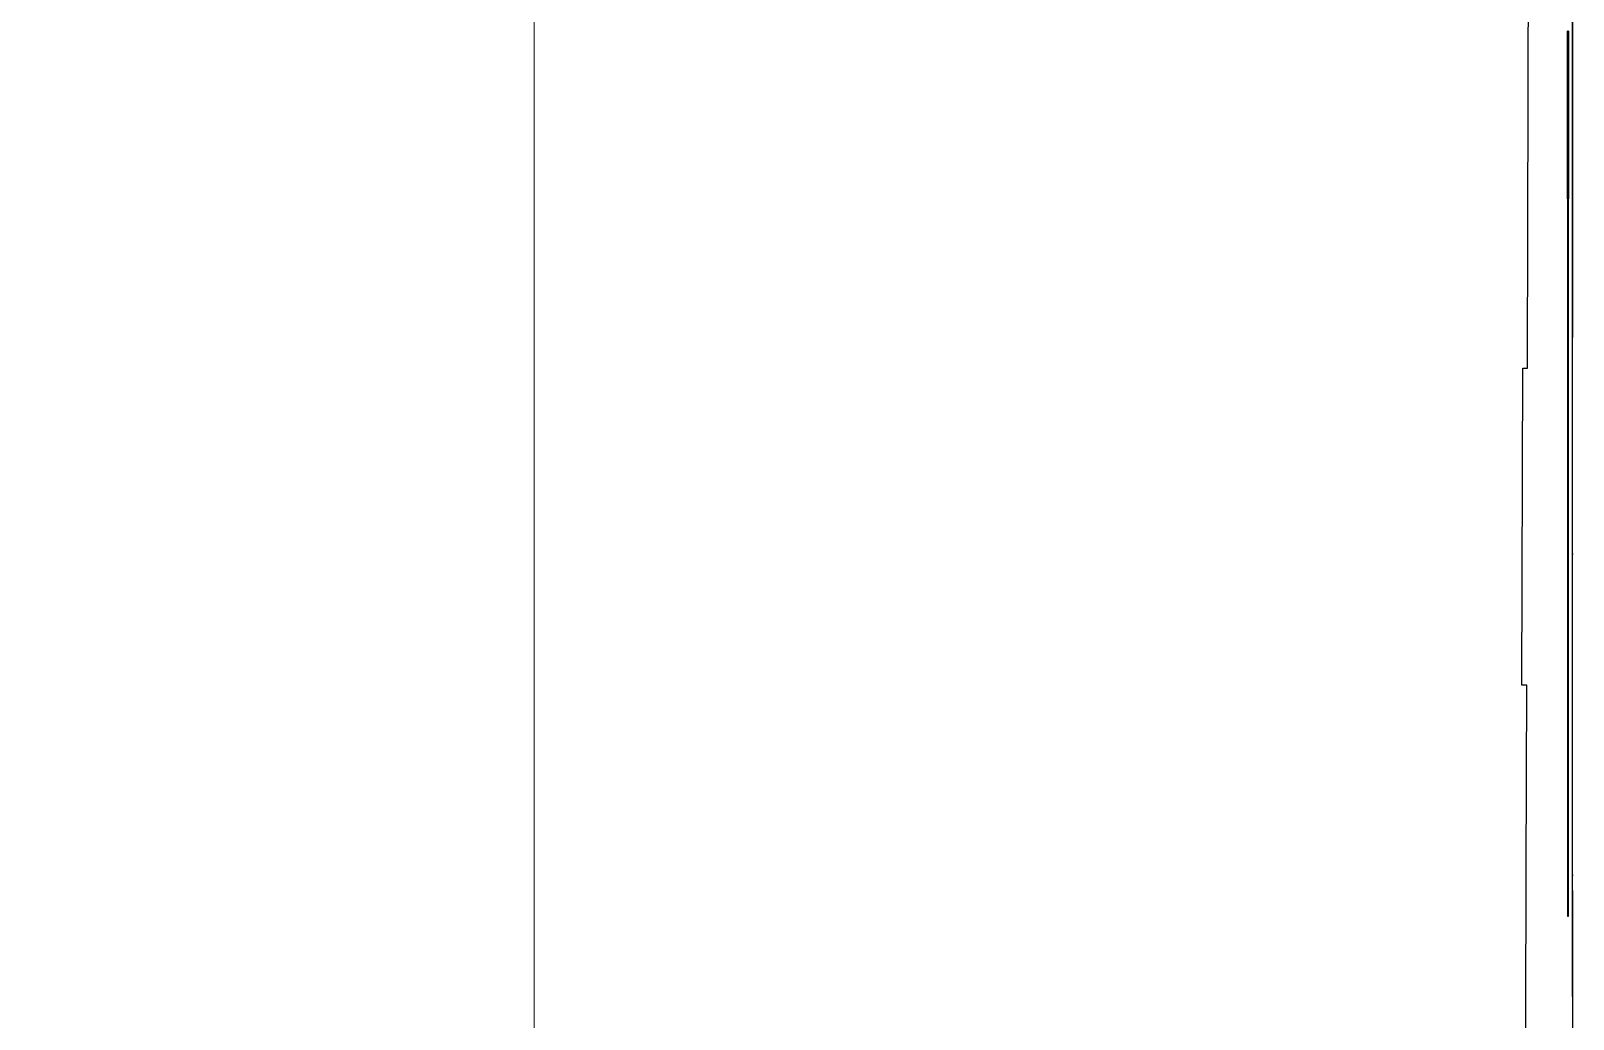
# Model space of a CAD drawing. Header units: millimetres. Extents: x -625 to 415037, y -3642 to 102118.
# Drawn here: x 105245 to 107175, y 2306 to 3543 of the extents above; entities that cross this region are included whole.
import ezdxf

# ---------------------------------------------------------------- set-up
doc = ezdxf.new("R2010")
doc.units = ezdxf.units.MM
doc.linetypes.add('Осевая', pattern=[6350, 1270, -952.5, 3175, -952.5])
for name, color, linetype, lineweight in [('A-GENM-3', 7, 'Continuous', 5), ('Оси', 7, 'Continuous', 9), ('Оси-2', 7, 'Осевая', 9)]:
    doc.layers.add(name, color=color, linetype=linetype, lineweight=lineweight)

# ---------------------------------------------------------------- blocks, each defined once
blk = doc.blocks.new('Рисунок_горы - Рисунок_горы-31934381-Объем проектирования 1 этажа')
at = {"layer": 'A-GENM-3'}
for p, q in [((107109, 5509.4), (107109, 170.3)), ((107109, 3402.6), (107109, 3715.1)), ((107109, 3715.1), (107109, 3402.6)), ((107109, 3400.4), (107109, 3402.6)), ((107109, 3402.6), (107109, 3400.4)), ((107109, 3083.5), (107109, 3033.8)), ((107109, 3033.8), (107109, 3083.5)), ((107109, 3033.8), (107109, 3004.1)), ((107109, 3004.1), (107109, 3033.8)), ((107109, 2625.3), (107109, 2998.2)), ((107109, 2972.5), (107109, 2902.9)), ((107109, 2902.9), (107109, 2510.3)), ((107109, 1721.7), (107109, 2520.4)), ((107109, 2520.4), (107109, 2515.4))]:
    blk.add_line(p, q, dxfattribs=at)
for points in [[(107109, 3400.4), (107109, 3399.3), (107109, 3107.3), (107109, 3083.5)], [(107109, 3190.2), (107109, 3238.9), (107109, 3287.7), (107109, 3341.9)], [(107109, 2999.6), (107109, 3001), (107109, 3002.5), (107109, 3004.1)], [(107109, 2999.6), (107109, 2999.6), (107109, 2999.6), (107109, 2999.6)], [(107109, 2999.6), (107109, 2999.6), (107109, 2999.6), (107109, 2999.6)], [(107109, 2999.6), (107109, 2999.6), (107109, 2999.6), (107109, 2999.6)], [(107109, 2999.5), (107109, 2999.6), (107109, 2999.6), (107109, 2999.6)], [(107109, 2999.5), (107109, 2999.5), (107109, 2999.5), (107109, 2999.5)], [(107109, 2999.5), (107109, 2999.5), (107109, 2999.5), (107109, 2999.5)], [(107109, 2999.4), (107109, 2999.4), (107109, 2999.5), (107109, 2999.5)], [(107109, 2999.4), (107109, 2999.4), (107109, 2999.4), (107109, 2999.4)], [(107109, 2999.3), (107109, 2999.3), (107109, 2999.4), (107109, 2999.4)], [(107109, 2999.3), (107109, 2999.3), (107109, 2999.3), (107109, 2999.3)], [(107109, 2999.1), (107109, 2999.2), (107109, 2999.2), (107109, 2999.3)], [(107109, 2999.1), (107109, 2999.1), (107109, 2999.1), (107109, 2999.1)], [(107109, 2999.1), (107109, 2999.1), (107109, 2999.1), (107109, 2999.1)], [(107109, 2998.8), (107109, 2998.9), (107109, 2999), (107109, 2999.1)], [(107109, 2998.8), (107109, 2998.8), (107109, 2998.8), (107109, 2998.8)], [(107109, 2998.8), (107109, 2998.8), (107109, 2998.8), (107109, 2998.8)], [(107109, 2998.2), (107109, 2998.4), (107109, 2998.6), (107109, 2998.8)], [(107109, 2998), (107109, 2998.1), (107109, 2998.2), (107109, 2998.2)], [(107109, 2998), (107109, 2998), (107109, 2998), (107109, 2998)], [(107109, 2997.9), (107109, 2997.9), (107109, 2998), (107109, 2998)], [(107109, 2997.9), (107109, 2997.9), (107109, 2997.9), (107109, 2997.9)], [(107109, 2997.9), (107109, 2997.9), (107109, 2997.9), (107109, 2997.9)], [(107109, 2997.2), (107109, 2997.4), (107109, 2997.6), (107109, 2997.9)], [(107109, 2997.2), (107109, 2997.2), (107109, 2997.2), (107109, 2997.2)], [(107109, 2997.1), (107109, 2997.1), (107109, 2997.2), (107109, 2997.2)], [(107109, 2997.1), (107109, 2997.1), (107109, 2997.1), (107109, 2997.1)], [(107109, 2997.1), (107109, 2997.1), (107109, 2997.1), (107109, 2997.1)], [(107109, 2997.1), (107109, 2997.1), (107109, 2997.1), (107109, 2997.1)], [(107109, 2997), (107109, 2997.1), (107109, 2997.1), (107109, 2997.1)], [(107109, 2997), (107109, 2997), (107109, 2997), (107109, 2997)], [(107109, 2997), (107109, 2997), (107109, 2997), (107109, 2997)], [(107109, 2996.9), (107109, 2997), (107109, 2997), (107109, 2997)], [(107109, 2996.9), (107109, 2996.9), (107109, 2996.9), (107109, 2996.9)], [(107109, 2996.9), (107109, 2996.9), (107109, 2996.9), (107109, 2996.9)], [(107109, 2996.7), (107109, 2996.8), (107109, 2996.8), (107109, 2996.9)], [(107109, 2996.6), (107109, 2996.6), (107109, 2996.7), (107109, 2996.7)], [(107109, 2996.6), (107109, 2996.6), (107109, 2996.6), (107109, 2996.6)], [(107109, 2996.6), (107109, 2996.6), (107109, 2996.6), (107109, 2996.6)], [(107109, 2996.3), (107109, 2996.4), (107109, 2996.5), (107109, 2996.6)], [(107109, 2996.4), (107109, 2996.3), (107109, 2996.3), (107109, 2996.2)], [(107109, 2996.3), (107109, 2996.3), (107109, 2996.3), (107109, 2996.3)], [(107109, 2996.3), (107109, 2996.3), (107109, 2996.3), (107109, 2996.3)], [(107109, 2996.3), (107109, 2996.3), (107109, 2996.3), (107109, 2996.3)], [(107109, 2996.3), (107109, 2996.3), (107109, 2996.3), (107109, 2996.3)], [(107109, 2996.3), (107109, 2996.3), (107109, 2996.3), (107109, 2996.3)], [(107109, 2996.2), (107109, 2996.2), (107109, 2996.2), (107109, 2996.3)], [(107109, 2996.2), (107109, 2996.2), (107109, 2996.2), (107109, 2996.2)], [(107109, 2996.2), (107109, 2996.2), (107109, 2996.2), (107109, 2996.2)], [(107109, 2996.2), (107109, 2996.2), (107109, 2996.2), (107109, 2996.2)], [(107109, 2996.2), (107109, 2996.1), (107109, 2996.1), (107109, 2996.1)], [(107109, 2996.2), (107109, 2996.2), (107109, 2996.2), (107109, 2996.2)], [(107109, 2996.2), (107109, 2996.2), (107109, 2996.2), (107109, 2996.2)], [(107109, 2996.2), (107109, 2996.2), (107109, 2996.2), (107109, 2996.2)], [(107109, 2996.2), (107109, 2996.2), (107109, 2996.2), (107109, 2996.2)], [(107109, 2996.2), (107109, 2996.2), (107109, 2996.2), (107109, 2996.2)], [(107109, 2996.2), (107109, 2996.2), (107109, 2996.2), (107109, 2996.2)], [(107109, 2996.1), (107109, 2996.1), (107109, 2996.2), (107109, 2996.2)], [(107109, 2996.1), (107109, 2995.8), (107109, 2995.5), (107109, 2995.2)], [(107109, 2996.1), (107109, 2996.1), (107109, 2996.1), (107109, 2996.1)], [(107109, 2996.1), (107109, 2996.1), (107109, 2996.1), (107109, 2996.1)], [(107109, 2996.1), (107109, 2996.1), (107109, 2996.1), (107109, 2996.1)], [(107109, 2996.1), (107109, 2996.1), (107109, 2996.1), (107109, 2996.1)], [(107109, 2996.1), (107109, 2996.1), (107109, 2996.1), (107109, 2996.1)], [(107109, 2996.1), (107109, 2996.1), (107109, 2996.1), (107109, 2996.1)], [(107109, 2996), (107109, 2996.1), (107109, 2996.1), (107109, 2996.1)], [(107109, 2996), (107109, 2996), (107109, 2996), (107109, 2996)], [(107109, 2996), (107109, 2996), (107109, 2996), (107109, 2996)], [(107109, 2996), (107109, 2996), (107109, 2996), (107109, 2996)], [(107109, 2996), (107109, 2996), (107109, 2996), (107109, 2996)], [(107109, 2996), (107109, 2996), (107109, 2996), (107109, 2996)], [(107109, 2996), (107109, 2996), (107109, 2996), (107109, 2996)], [(107109, 2996), (107109, 2996), (107109, 2996), (107109, 2996)], [(107109, 2995.9), (107109, 2995.9), (107109, 2995.9), (107109, 2996)], [(107109, 2995.9), (107109, 2995.9), (107109, 2995.9), (107109, 2995.9)], [(107109, 2995.9), (107109, 2995.9), (107109, 2995.9), (107109, 2995.9)], [(107109, 2995.9), (107109, 2995.9), (107109, 2995.9), (107109, 2995.9)], [(107109, 2995.9), (107109, 2995.9), (107109, 2995.9), (107109, 2995.9)], [(107109, 2995.9), (107109, 2995.9), (107109, 2995.9), (107109, 2995.9)], [(107109, 2995.9), (107109, 2995.9), (107109, 2995.9), (107109, 2995.9)], [(107109, 2995.8), (107109, 2995.8), (107109, 2995.8), (107109, 2995.9)], [(107109, 2991.9), (107109, 2993.2), (107109, 2994.5), (107109, 2995.8)], [(107109, 2995.2), (107109, 2995.2), (107109, 2995.2), (107109, 2995.2)], [(107109, 2995.2), (107109, 2995.2), (107109, 2995.2), (107109, 2995.2)], [(107109, 2995.2), (107109, 2995.2), (107109, 2995.2), (107109, 2995.1)], [(107109, 2995.1), (107109, 2995.1), (107109, 2995.1), (107109, 2995.1)], [(107109, 2995.1), (107109, 2995.1), (107109, 2995.1), (107109, 2995.1)], [(107109, 2995.1), (107109, 2994.7), (107109, 2994.4), (107109, 2994)], [(107109, 2994), (107109, 2993.9), (107109, 2993.9), (107109, 2993.8)], [(107109, 2993.8), (107109, 2993.7), (107109, 2993.7), (107109, 2993.7)], [(107109, 2993.8), (107109, 2993.8), (107109, 2993.8), (107109, 2993.8)], [(107109, 2993.7), (107109, 2993.7), (107109, 2993.6), (107109, 2993.5)], [(107109, 2993.5), (107109, 2993.4), (107109, 2993.4), (107109, 2993.3)], [(107109, 2993.5), (107109, 2993.5), (107109, 2993.5), (107109, 2993.5)], [(107109, 2993.5), (107109, 2993.5), (107109, 2993.5), (107109, 2993.5)], [(107109, 2993.3), (107109, 2993.3), (107109, 2993.2), (107109, 2993.2)], [(107109, 2993.3), (107109, 2993.3), (107109, 2993.3), (107109, 2993.3)], [(107109, 2993.3), (107109, 2993.3), (107109, 2993.3), (107109, 2993.3)], [(107109, 2993.2), (107109, 2993.1), (107109, 2993.1), (107109, 2993.1)], [(107109, 2993.2), (107109, 2993.2), (107109, 2993.2), (107109, 2993.2)], [(107109, 2993.2), (107109, 2993.2), (107109, 2993.2), (107109, 2993.2)], [(107109, 2993.1), (107109, 2993.1), (107109, 2993), (107109, 2993)], [(107109, 2993.1), (107109, 2993.1), (107109, 2993.1), (107109, 2993.1)], [(107109, 2993.1), (107109, 2993.1), (107109, 2993.1), (107109, 2993.1)], [(107109, 2993.1), (107109, 2993.1), (107109, 2993.1), (107109, 2993.1)], [(107109, 2993), (107109, 2991.8), (107109, 2990.5), (107109, 2989.1)], [(107109, 2991.9), (107109, 2991.9), (107109, 2991.9), (107109, 2991.9)], [(107109, 2991.9), (107109, 2991.9), (107109, 2991.9), (107109, 2991.9)], [(107109, 2991.9), (107109, 2991.9), (107109, 2991.9), (107109, 2991.9)], [(107109, 2991.9), (107109, 2991.9), (107109, 2991.9), (107109, 2991.9)], [(107109, 2991.8), (107109, 2991.8), (107109, 2991.8), (107109, 2991.9)], [(107109, 2991.8), (107109, 2991.8), (107109, 2991.8), (107109, 2991.8)], [(107109, 2991.7), (107109, 2991.8), (107109, 2991.8), (107109, 2991.8)], [(107109, 2991.7), (107109, 2991.7), (107109, 2991.7), (107109, 2991.7)], [(107109, 2991.7), (107109, 2991.7), (107109, 2991.7), (107109, 2991.7)], [(107109, 2991.6), (107109, 2991.6), (107109, 2991.6), (107109, 2991.7)], [(107109, 2991.5), (107109, 2991.5), (107109, 2991.6), (107109, 2991.6)], [(107109, 2991.4), (107109, 2991.5), (107109, 2991.5), (107109, 2991.5)], [(107109, 2991.4), (107109, 2991.4), (107109, 2991.4), (107109, 2991.4)], [(107109, 2991.2), (107109, 2991.3), (107109, 2991.3), (107109, 2991.4)], [(107109, 2991.2), (107109, 2991.2), (107109, 2991.2), (107109, 2991.2)], [(107109, 2991.1), (107109, 2991.2), (107109, 2991.2), (107109, 2991.2)], [(107109, 2990.6), (107109, 2990.8), (107109, 2991), (107109, 2991.1)], [(107109, 2990.4), (107109, 2990.5), (107109, 2990.6), (107109, 2990.6)], [(107109, 2990.4), (107109, 2990.4), (107109, 2990.4), (107109, 2990.4)], [(107109, 2990.4), (107109, 2990.4), (107109, 2990.4), (107109, 2990.4)], [(107109, 2990.3), (107109, 2990.3), (107109, 2990.4), (107109, 2990.4)], [(107109, 2990.3), (107109, 2990.3), (107109, 2990.3), (107109, 2990.3)], [(107109, 2989.7), (107109, 2989.9), (107109, 2990.1), (107109, 2990.3)], [(107109, 2989.6), (107109, 2989.6), (107109, 2989.6), (107109, 2989.7)], [(107109, 2989.6), (107109, 2989.6), (107109, 2989.6), (107109, 2989.6)], [(107109, 2989.6), (107109, 2989.6), (107109, 2989.6), (107109, 2989.6)], [(107109, 2989.6), (107109, 2989.6), (107109, 2989.6), (107109, 2989.6)], [(107109, 2989.5), (107109, 2989.5), (107109, 2989.6), (107109, 2989.6)], [(107109, 2989.5), (107109, 2989.5), (107109, 2989.5), (107109, 2989.5)], [(107109, 2989.5), (107109, 2989.5), (107109, 2989.5), (107109, 2989.5)], [(107109, 2989.5), (107109, 2989.5), (107109, 2989.5), (107109, 2989.5)], [(107109, 2989.4), (107109, 2989.4), (107109, 2989.4), (107109, 2989.5)], [(107109, 2989.4), (107109, 2989.4), (107109, 2989.4), (107109, 2989.4)], [(107109, 2989.3), (107109, 2989.3), (107109, 2989.3), (107109, 2989.4)], [(107109, 2989.2), (107109, 2989.2), (107109, 2989.3), (107109, 2989.3)], [(107109, 2989.1), (107109, 2989.1), (107109, 2989.2), (107109, 2989.2)], [(107109, 2989.1), (107109, 2989.1), (107109, 2989), (107109, 2989)], [(107109, 2989.1), (107109, 2989.1), (107109, 2989.1), (107109, 2989.1)], [(107109, 2989.1), (107109, 2989.1), (107109, 2989.1), (107109, 2989.1)], [(107109, 2989.1), (107109, 2989.1), (107109, 2989.1), (107109, 2989.1)], [(107109, 2989.1), (107109, 2989.1), (107109, 2989.1), (107109, 2989.1)], [(107109, 2989.1), (107109, 2989.1), (107109, 2989.1), (107109, 2989.1)], [(107109, 2989.1), (107109, 2989.1), (107109, 2989.1), (107109, 2989.1)], [(107109, 2989), (107109, 2989), (107109, 2989.1), (107109, 2989.1)], [(107109, 2989), (107109, 2989), (107109, 2988.9), (107109, 2988.9)], [(107109, 2989), (107109, 2989), (107109, 2989), (107109, 2989)], [(107109, 2989), (107109, 2989), (107109, 2989), (107109, 2989)], [(107109, 2989), (107109, 2989), (107109, 2989), (107109, 2989)], [(107109, 2989), (107109, 2989), (107109, 2989), (107109, 2989)], [(107109, 2989), (107109, 2989), (107109, 2989), (107109, 2989)], [(107109, 2989), (107109, 2989), (107109, 2989), (107109, 2989)], [(107109, 2988.8), (107109, 2988.9), (107109, 2989), (107109, 2989)], [(107109, 2988.9), (107109, 2988.9), (107109, 2988.8), (107109, 2988.8)], [(107109, 2988.9), (107109, 2988.9), (107109, 2988.9), (107109, 2988.9)], [(107109, 2988.9), (107109, 2988.9), (107109, 2988.9), (107109, 2988.9)], [(107109, 2988.9), (107109, 2988.9), (107109, 2988.9), (107109, 2988.9)], [(107109, 2988.9), (107109, 2988.9), (107109, 2988.9), (107109, 2988.9)], [(107109, 2988.9), (107109, 2988.9), (107109, 2988.9), (107109, 2988.9)], [(107109, 2988.9), (107109, 2988.9), (107109, 2988.9), (107109, 2988.9)], [(107109, 2988.8), (107109, 2988.8), (107109, 2988.7), (107109, 2988.7)], [(107109, 2988.8), (107109, 2988.8), (107109, 2988.8), (107109, 2988.8)], [(107109, 2988.8), (107109, 2988.8), (107109, 2988.8), (107109, 2988.8)], [(107109, 2988.8), (107109, 2988.8), (107109, 2988.8), (107109, 2988.8)], [(107109, 2988.8), (107109, 2988.8), (107109, 2988.8), (107109, 2988.8)], [(107109, 2988.8), (107109, 2988.8), (107109, 2988.8), (107109, 2988.8)], [(107109, 2988.8), (107109, 2988.8), (107109, 2988.8), (107109, 2988.8)], [(107109, 2988.8), (107109, 2988.8), (107109, 2988.8), (107109, 2988.8)], [(107109, 2988.8), (107109, 2988.8), (107109, 2988.8), (107109, 2988.8)], [(107109, 2988.8), (107109, 2988.8), (107109, 2988.8), (107109, 2988.8)], [(107109, 2988.7), (107109, 2988.7), (107109, 2988.7), (107109, 2988.8)], [(107109, 2988.7), (107109, 2988.7), (107109, 2988.6), (107109, 2988.6)], [(107109, 2988.7), (107109, 2988.7), (107109, 2988.7), (107109, 2988.7)], [(107109, 2988.7), (107109, 2988.7), (107109, 2988.7), (107109, 2988.7)], [(107109, 2988.7), (107109, 2988.7), (107109, 2988.7), (107109, 2988.7)], [(107109, 2988.7), (107109, 2988.7), (107109, 2988.7), (107109, 2988.7)], [(107109, 2988.7), (107109, 2988.7), (107109, 2988.7), (107109, 2988.7)], [(107109, 2988.7), (107109, 2988.7), (107109, 2988.7), (107109, 2988.7)], [(107109, 2988.7), (107109, 2988.7), (107109, 2988.7), (107109, 2988.7)], [(107109, 2988.7), (107109, 2988.7), (107109, 2988.7), (107109, 2988.7)], [(107109, 2988.7), (107109, 2988.7), (107109, 2988.7), (107109, 2988.7)], [(107109, 2988.7), (107109, 2988.7), (107109, 2988.7), (107109, 2988.7)], [(107109, 2988.7), (107109, 2988.7), (107109, 2988.7), (107109, 2988.7)], [(107109, 2988.7), (107109, 2988.7), (107109, 2988.7), (107109, 2988.7)], [(107109, 2988.6), (107109, 2988.6), (107109, 2988.7), (107109, 2988.7)], [(107109, 2988.6), (107109, 2988.5), (107109, 2988.5), (107109, 2988.4)], [(107109, 2988.6), (107109, 2988.6), (107109, 2988.6), (107109, 2988.6)], [(107109, 2988.6), (107109, 2988.6), (107109, 2988.6), (107109, 2988.6)], [(107109, 2988.6), (107109, 2988.6), (107109, 2988.6), (107109, 2988.6)], [(107109, 2988.6), (107109, 2988.6), (107109, 2988.6), (107109, 2988.6)], [(107109, 2988.6), (107109, 2988.6), (107109, 2988.6), (107109, 2988.6)], [(107109, 2988.6), (107109, 2988.6), (107109, 2988.6), (107109, 2988.6)], [(107109, 2988.6), (107109, 2988.6), (107109, 2988.6), (107109, 2988.6)], [(107109, 2988.5), (107109, 2988.5), (107109, 2988.6), (107109, 2988.6)], [(107109, 2988.5), (107109, 2988.5), (107109, 2988.5), (107109, 2988.5)], [(107109, 2988.5), (107109, 2988.5), (107109, 2988.5), (107109, 2988.5)], [(107109, 2988.5), (107109, 2988.5), (107109, 2988.5), (107109, 2988.5)], [(107109, 2988.5), (107109, 2988.5), (107109, 2988.5), (107109, 2988.5)], [(107109, 2988.5), (107109, 2988.5), (107109, 2988.5), (107109, 2988.5)], [(107109, 2988.5), (107109, 2988.5), (107109, 2988.5), (107109, 2988.5)], [(107109, 2988.4), (107109, 2988.5), (107109, 2988.5), (107109, 2988.5)], [(107109, 2988.4), (107109, 2988.4), (107109, 2988.3), (107109, 2988.3)], [(107109, 2988.4), (107109, 2988.4), (107109, 2988.4), (107109, 2988.4)], [(107109, 2988.4), (107109, 2988.4), (107109, 2988.4), (107109, 2988.4)], [(107109, 2988.4), (107109, 2988.4), (107109, 2988.4), (107109, 2988.4)], [(107109, 2988.4), (107109, 2988.4), (107109, 2988.4), (107109, 2988.4)], [(107109, 2988.4), (107109, 2988.4), (107109, 2988.4), (107109, 2988.4)], [(107109, 2988.4), (107109, 2988.4), (107109, 2988.4), (107109, 2988.4)], [(107109, 2988.4), (107109, 2988.4), (107109, 2988.4), (107109, 2988.4)], [(107109, 2988.3), (107109, 2988.4), (107109, 2988.4), (107109, 2988.4)], [(107109, 2988.3), (107109, 2988.3), (107109, 2988.2), (107109, 2988.2)], [(107109, 2988.3), (107109, 2988.3), (107109, 2988.3), (107109, 2988.3)], [(107109, 2988.3), (107109, 2988.3), (107109, 2988.3), (107109, 2988.3)], [(107109, 2988.3), (107109, 2988.3), (107109, 2988.3), (107109, 2988.3)], [(107109, 2984), (107109, 2985.6), (107109, 2987), (107109, 2988.3)], [(107109, 2988.2), (107109, 2988.2), (107109, 2988.1), (107109, 2988.1)], [(107109, 2988.1), (107109, 2988.1), (107109, 2988), (107109, 2988)], [(107109, 2988), (107109, 2988), (107109, 2988), (107109, 2987.9)], [(107109, 2988), (107109, 2988), (107109, 2988), (107109, 2988)], [(107109, 2987.9), (107109, 2987.8), (107109, 2987.8), (107109, 2987.8)], [(107109, 2987.9), (107109, 2987.9), (107109, 2987.9), (107109, 2987.9)], [(107109, 2987.9), (107109, 2987.9), (107109, 2987.9), (107109, 2987.9)], [(107109, 2987.9), (107109, 2987.9), (107109, 2987.9), (107109, 2987.9)], [(107109, 2987.8), (107109, 2987.8), (107109, 2987.8), (107109, 2987.7)], [(107109, 2987.8), (107109, 2987.8), (107109, 2987.8), (107109, 2987.8)], [(107109, 2987.8), (107109, 2987.8), (107109, 2987.8), (107109, 2987.8)], [(107109, 2987.7), (107109, 2987.5), (107109, 2987.3), (107109, 2987)], [(107109, 2987.7), (107109, 2987.7), (107109, 2987.7), (107109, 2987.7)], [(107109, 2987), (107109, 2986.9), (107109, 2986.9), (107109, 2986.9)], [(107109, 2987), (107109, 2987), (107109, 2987), (107109, 2987)], [(107109, 2987), (107109, 2987), (107109, 2987), (107109, 2987)], [(107109, 2986.9), (107109, 2986.8), (107109, 2986.7), (107109, 2986.7)], [(107109, 2986.9), (107109, 2986.9), (107109, 2986.9), (107109, 2986.9)], [(107109, 2986.7), (107109, 2986.5), (107109, 2986.3), (107109, 2986.1)], [(107109, 2986.1), (107109, 2986), (107109, 2986), (107109, 2986)], [(107109, 2986.1), (107109, 2986.1), (107109, 2986.1), (107109, 2986.1)], [(107109, 2986), (107109, 2986), (107109, 2985.9), (107109, 2985.8)], [(107109, 2985.8), (107109, 2985.8), (107109, 2985.7), (107109, 2985.7)], [(107109, 2985.8), (107109, 2985.8), (107109, 2985.8), (107109, 2985.8)], [(107109, 2985.7), (107109, 2985.7), (107109, 2985.6), (107109, 2985.6)], [(107109, 2985.6), (107109, 2985.6), (107109, 2985.5), (107109, 2985.5)], [(107109, 2985.5), (107109, 2985.5), (107109, 2985.5), (107109, 2985.4)], [(107109, 2985.5), (107109, 2985.5), (107109, 2985.5), (107109, 2985.5)], [(107109, 2985.4), (107109, 2985.4), (107109, 2985.4), (107109, 2985.3)], [(107109, 2985.4), (107109, 2985.4), (107109, 2985.4), (107109, 2985.4)], [(107109, 2985.3), (107109, 2985.3), (107109, 2985.2), (107109, 2985.2)], [(107109, 2985.3), (107109, 2985.3), (107109, 2985.3), (107109, 2985.3)], [(107109, 2985.3), (107109, 2985.3), (107109, 2985.3), (107109, 2985.3)], [(107109, 2985.3), (107109, 2985.3), (107109, 2985.3), (107109, 2985.3)], [(107109, 2985.2), (107109, 2983.8), (107109, 2982.3), (107109, 2980.8)], [(107109, 2985.2), (107109, 2985.2), (107109, 2985.2), (107109, 2985.2)], [(107109, 2984), (107109, 2984), (107109, 2984), (107109, 2984)], [(107109, 2984), (107109, 2984), (107109, 2984), (107109, 2984)], [(107109, 2984), (107109, 2984), (107109, 2984), (107109, 2984)], [(107109, 2983.9), (107109, 2983.9), (107109, 2984), (107109, 2984)], [(107109, 2983.9), (107109, 2983.9), (107109, 2983.9), (107109, 2983.9)], [(107109, 2983.9), (107109, 2983.9), (107109, 2983.9), (107109, 2983.9)], [(107109, 2983.8), (107109, 2983.8), (107109, 2983.8), (107109, 2983.9)], [(107109, 2983.7), (107109, 2983.8), (107109, 2983.8), (107109, 2983.8)], [(107109, 2983.7), (107109, 2983.7), (107109, 2983.7), (107109, 2983.7)], [(107109, 2983.7), (107109, 2983.7), (107109, 2983.7), (107109, 2983.7)], [(107109, 2983.5), (107109, 2983.6), (107109, 2983.6), (107109, 2983.7)], [(107109, 2983.4), (107109, 2983.5), (107109, 2983.5), (107109, 2983.5)], [(107109, 2983.4), (107109, 2983.4), (107109, 2983.4), (107109, 2983.4)], [(107109, 2983.2), (107109, 2983.3), (107109, 2983.3), (107109, 2983.4)], [(107109, 2983.1), (107109, 2983.1), (107109, 2983.2), (107109, 2983.2)], [(107109, 2983.1), (107109, 2983.1), (107109, 2983.1), (107109, 2983.1)], [(107109, 2982.5), (107109, 2982.7), (107109, 2982.9), (107109, 2983.1)], [(107109, 2982.2), (107109, 2982.3), (107109, 2982.4), (107109, 2982.5)], [(107109, 2982.2), (107109, 2982.2), (107109, 2982.2), (107109, 2982.2)], [(107109, 2982.1), (107109, 2982.2), (107109, 2982.2), (107109, 2982.2)], [(107109, 2982.1), (107109, 2982.1), (107109, 2982.1), (107109, 2982.1)], [(107109, 2982.1), (107109, 2982.1), (107109, 2982.1), (107109, 2982.1)], [(107109, 2981.3), (107109, 2981.5), (107109, 2981.8), (107109, 2982.1)], [(107109, 2981.2), (107109, 2981.2), (107109, 2981.3), (107109, 2981.3)], [(107109, 2981.2), (107109, 2981.2), (107109, 2981.2), (107109, 2981.2)], [(107109, 2981.2), (107109, 2981.2), (107109, 2981.2), (107109, 2981.2)], [(107109, 2981.1), (107109, 2981.2), (107109, 2981.2), (107109, 2981.2)], [(107109, 2981.1), (107109, 2981.1), (107109, 2981.1), (107109, 2981.1)], [(107109, 2981.1), (107109, 2981.1), (107109, 2981.1), (107109, 2981.1)], [(107109, 2981), (107109, 2981.1), (107109, 2981.1), (107109, 2981.1)], [(107109, 2981), (107109, 2981), (107109, 2981), (107109, 2981)], [(107109, 2981), (107109, 2981), (107109, 2981), (107109, 2981)], [(107109, 2980.9), (107109, 2980.9), (107109, 2980.9), (107109, 2981)], [(107109, 2980.9), (107109, 2980.9), (107109, 2980.9), (107109, 2980.9)], [(107109, 2980.7), (107109, 2980.8), (107109, 2980.8), (107109, 2980.9)], [(107109, 2980.8), (107109, 2980.8), (107109, 2980.7), (107109, 2980.7)], [(107109, 2980.8), (107109, 2980.8), (107109, 2980.8), (107109, 2980.8)], [(107109, 2980.8), (107109, 2980.8), (107109, 2980.8), (107109, 2980.8)], [(107109, 2980.8), (107109, 2980.8), (107109, 2980.8), (107109, 2980.8)], [(107109, 2980.8), (107109, 2980.8), (107109, 2980.8), (107109, 2980.8)], [(107109, 2980.8), (107109, 2980.8), (107109, 2980.8), (107109, 2980.8)], [(107109, 2980.8), (107109, 2980.8), (107109, 2980.8), (107109, 2980.8)], [(107109, 2980.7), (107109, 2980.6), (107109, 2980.6), (107109, 2980.6)], [(107109, 2980.7), (107109, 2980.7), (107109, 2980.7), (107109, 2980.7)], [(107109, 2980.7), (107109, 2980.7), (107109, 2980.7), (107109, 2980.7)], [(107109, 2980.7), (107109, 2980.7), (107109, 2980.7), (107109, 2980.7)], [(107109, 2980.7), (107109, 2980.7), (107109, 2980.7), (107109, 2980.7)], [(107109, 2980.7), (107109, 2980.7), (107109, 2980.7), (107109, 2980.7)], [(107109, 2980.7), (107109, 2980.7), (107109, 2980.7), (107109, 2980.7)], [(107109, 2980.5), (107109, 2980.6), (107109, 2980.6), (107109, 2980.7)], [(107109, 2980.6), (107109, 2980.6), (107109, 2980.6), (107109, 2980.5)], [(107109, 2980.6), (107109, 2980.6), (107109, 2980.6), (107109, 2980.6)], [(107109, 2980.6), (107109, 2980.6), (107109, 2980.6), (107109, 2980.6)], [(107109, 2980.6), (107109, 2980.6), (107109, 2980.6), (107109, 2980.6)], [(107109, 2980.6), (107109, 2980.6), (107109, 2980.6), (107109, 2980.6)], [(107109, 2980.6), (107109, 2980.6), (107109, 2980.6), (107109, 2980.6)], [(107109, 2980.5), (107109, 2980.5), (107109, 2980.4), (107109, 2980.4)], [(107109, 2980.5), (107109, 2980.5), (107109, 2980.5), (107109, 2980.5)], [(107109, 2980.5), (107109, 2980.5), (107109, 2980.5), (107109, 2980.5)], [(107109, 2980.5), (107109, 2980.5), (107109, 2980.5), (107109, 2980.5)], [(107109, 2980.5), (107109, 2980.5), (107109, 2980.5), (107109, 2980.5)], [(107109, 2980.5), (107109, 2980.5), (107109, 2980.5), (107109, 2980.5)], [(107109, 2980.5), (107109, 2980.5), (107109, 2980.5), (107109, 2980.5)], [(107109, 2980.5), (107109, 2980.5), (107109, 2980.5), (107109, 2980.5)], [(107109, 2980.5), (107109, 2980.5), (107109, 2980.5), (107109, 2980.5)], [(107109, 2980.2), (107109, 2980.3), (107109, 2980.4), (107109, 2980.5)], [(107109, 2980.4), (107109, 2980.3), (107109, 2980.3), (107109, 2980.3)], [(107109, 2980.4), (107109, 2980.4), (107109, 2980.4), (107109, 2980.4)], [(107109, 2980.4), (107109, 2980.4), (107109, 2980.4), (107109, 2980.4)], [(107109, 2980.4), (107109, 2980.4), (107109, 2980.4), (107109, 2980.4)], [(107109, 2980.4), (107109, 2980.4), (107109, 2980.4), (107109, 2980.4)], [(107109, 2980.4), (107109, 2980.4), (107109, 2980.4), (107109, 2980.4)], [(107109, 2980.4), (107109, 2980.4), (107109, 2980.4), (107109, 2980.4)], [(107109, 2980.3), (107109, 2980.2), (107109, 2980.1), (107109, 2980.1)], [(107109, 2980.3), (107109, 2980.3), (107109, 2980.3), (107109, 2980.3)], [(107109, 2980.2), (107109, 2980.2), (107109, 2980.2), (107109, 2980.2)], [(107109, 2980.1), (107109, 2980.1), (107109, 2980.1), (107109, 2980.2)], [(107109, 2980.1), (107109, 2980), (107109, 2980), (107109, 2980)], [(107109, 2980.1), (107109, 2980.1), (107109, 2980.1), (107109, 2980.1)], [(107109, 2980.1), (107109, 2980.1), (107109, 2980.1), (107109, 2980.1)], [(107109, 2980.1), (107109, 2980.1), (107109, 2980.1), (107109, 2980.1)], [(107109, 2980.1), (107109, 2980.1), (107109, 2980.1), (107109, 2980.1)], [(107109, 2980), (107109, 2980.1), (107109, 2980.1), (107109, 2980.1)], [(107109, 2980), (107109, 2980), (107109, 2979.9), (107109, 2979.9)], [(107109, 2980), (107109, 2980), (107109, 2980), (107109, 2980)], [(107109, 2980), (107109, 2980), (107109, 2980), (107109, 2980)], [(107109, 2980), (107109, 2980), (107109, 2980), (107109, 2980)], [(107109, 2980), (107109, 2980), (107109, 2980), (107109, 2980)], [(107109, 2980), (107109, 2980), (107109, 2980), (107109, 2980)], [(107109, 2980), (107109, 2980), (107109, 2980), (107109, 2980)], [(107109, 2979.9), (107109, 2979.9), (107109, 2980), (107109, 2980)], [(107109, 2979.9), (107109, 2979.8), (107109, 2979.8), (107109, 2979.7)], [(107109, 2979.9), (107109, 2979.9), (107109, 2979.9), (107109, 2979.9)], [(107109, 2979.9), (107109, 2979.9), (107109, 2979.9), (107109, 2979.9)], [(107109, 2977.5), (107109, 2978.3), (107109, 2979.1), (107109, 2979.9)], [(107109, 2979.7), (107109, 2979.7), (107109, 2979.7), (107109, 2979.6)], [(107109, 2979.7), (107109, 2979.7), (107109, 2979.7), (107109, 2979.7)], [(107109, 2979.6), (107109, 2979.6), (107109, 2979.6), (107109, 2979.5)], [(107109, 2979.6), (107109, 2979.6), (107109, 2979.6), (107109, 2979.6)], [(107109, 2979.6), (107109, 2979.6), (107109, 2979.6), (107109, 2979.6)], [(107109, 2979.5), (107109, 2979.4), (107109, 2979.4), (107109, 2979.4)], [(107109, 2979.5), (107109, 2979.5), (107109, 2979.5), (107109, 2979.5)], [(107109, 2979.5), (107109, 2979.5), (107109, 2979.5), (107109, 2979.5)], [(107109, 2979.5), (107109, 2979.5), (107109, 2979.5), (107109, 2979.5)], [(107109, 2979.4), (107109, 2979.1), (107109, 2978.9), (107109, 2978.7)], [(107109, 2979.4), (107109, 2979.4), (107109, 2979.4), (107109, 2979.4)], [(107109, 2979.4), (107109, 2979.4), (107109, 2979.4), (107109, 2979.4)], [(107109, 2978.7), (107109, 2978.7), (107109, 2978.7), (107109, 2978.6)], [(107109, 2978.6), (107109, 2978.6), (107109, 2978.5), (107109, 2978.5)], [(107109, 2978.6), (107109, 2978.6), (107109, 2978.6), (107109, 2978.6)], [(107109, 2978.6), (107109, 2978.6), (107109, 2978.6), (107109, 2978.6)], [(107109, 2978.5), (107109, 2978.5), (107109, 2978.4), (107109, 2978.3)], [(107109, 2978.3), (107109, 2978.1), (107109, 2977.9), (107109, 2977.8)], [(107109, 2977.8), (107109, 2977.7), (107109, 2977.7), (107109, 2977.7)], [(107109, 2977.7), (107109, 2977.6), (107109, 2977.5), (107109, 2977.5)], [(107109, 2977.7), (107109, 2977.7), (107109, 2977.7), (107109, 2977.7)], [(107109, 2977.5), (107109, 2977.5), (107109, 2977.4), (107109, 2977.4)], [(107109, 2977.4), (107109, 2977.5), (107109, 2977.5), (107109, 2977.5)], [(107109, 2977.4), (107109, 2977.3), (107109, 2977.3), (107109, 2977.2)], [(107109, 2977.4), (107109, 2977.4), (107109, 2977.4), (107109, 2977.4)], [(107109, 2977.4), (107109, 2977.4), (107109, 2977.4), (107109, 2977.4)], [(107109, 2977.4), (107109, 2977.4), (107109, 2977.4), (107109, 2977.4)], [(107109, 2977.4), (107109, 2977.4), (107109, 2977.4), (107109, 2977.4)], [(107109, 2977.3), (107109, 2977.3), (107109, 2977.3), (107109, 2977.4)], [(107109, 2977.3), (107109, 2977.3), (107109, 2977.3), (107109, 2977.3)], [(107109, 2977.2), (107109, 2977.2), (107109, 2977.2), (107109, 2977.3)], [(107109, 2977.2), (107109, 2977.1), (107109, 2977.1), (107109, 2977.1)], [(107109, 2977.2), (107109, 2977.2), (107109, 2977.2), (107109, 2977.2)], [(107109, 2977.2), (107109, 2977.2), (107109, 2977.2), (107109, 2977.2)], [(107109, 2977.1), (107109, 2977.1), (107109, 2977.2), (107109, 2977.2)], [(107109, 2977.1), (107109, 2977), (107109, 2977), (107109, 2977)], [(107109, 2977.1), (107109, 2977.1), (107109, 2977.1), (107109, 2977.1)], [(107109, 2977.1), (107109, 2977.1), (107109, 2977.1), (107109, 2977.1)], [(107109, 2977), (107109, 2977), (107109, 2977), (107109, 2977.1)], [(107109, 2977), (107109, 2977), (107109, 2977), (107109, 2976.9)], [(107109, 2977), (107109, 2977), (107109, 2977), (107109, 2977)], [(107109, 2977), (107109, 2977), (107109, 2977), (107109, 2977)], [(107109, 2976.8), (107109, 2976.9), (107109, 2977), (107109, 2977)], [(107109, 2976.9), (107109, 2975.5), (107109, 2974.2), (107109, 2972.9)], [(107109, 2976.9), (107109, 2976.9), (107109, 2976.9), (107109, 2976.9)], [(107109, 2976.9), (107109, 2976.9), (107109, 2976.9), (107109, 2976.9)], [(107109, 2976.7), (107109, 2976.8), (107109, 2976.8), (107109, 2976.8)], [(107109, 2976.7), (107109, 2976.7), (107109, 2976.7), (107109, 2976.7)], [(107109, 2976.4), (107109, 2976.5), (107109, 2976.6), (107109, 2976.7)], [(107109, 2976.4), (107109, 2976.4), (107109, 2976.4), (107109, 2976.4)], [(107109, 2976.3), (107109, 2976.3), (107109, 2976.3), (107109, 2976.4)], [(107109, 2975.5), (107109, 2975.8), (107109, 2976.1), (107109, 2976.3)], [(107109, 2975.2), (107109, 2975.3), (107109, 2975.4), (107109, 2975.5)], [(107109, 2975.2), (107109, 2975.2), (107109, 2975.2), (107109, 2975.2)], [(107109, 2975.1), (107109, 2975.1), (107109, 2975.2), (107109, 2975.2)], [(107109, 2975.1), (107109, 2975.1), (107109, 2975.1), (107109, 2975.1)], [(107109, 2975), (107109, 2975), (107109, 2975.1), (107109, 2975.1)], [(107109, 2974), (107109, 2974.4), (107109, 2974.7), (107109, 2975)], [(107109, 2974), (107109, 2974), (107109, 2974), (107109, 2974)], [(107109, 2973.9), (107109, 2973.9), (107109, 2974), (107109, 2974)], [(107109, 2973.9), (107109, 2973.9), (107109, 2973.9), (107109, 2973.9)], [(107109, 2973.9), (107109, 2973.9), (107109, 2973.9), (107109, 2973.9)], [(107109, 2973.8), (107109, 2973.8), (107109, 2973.8), (107109, 2973.9)], [(107109, 2973.8), (107109, 2973.8), (107109, 2973.8), (107109, 2973.8)], [(107109, 2973.7), (107109, 2973.7), (107109, 2973.8), (107109, 2973.8)], [(107109, 2973.7), (107109, 2973.7), (107109, 2973.7), (107109, 2973.7)], [(107109, 2973.6), (107109, 2973.6), (107109, 2973.7), (107109, 2973.7)], [(107109, 2973.5), (107109, 2973.6), (107109, 2973.6), (107109, 2973.6)], [(107109, 2973.5), (107109, 2973.5), (107109, 2973.5), (107109, 2973.5)], [(107109, 2973.3), (107109, 2973.4), (107109, 2973.4), (107109, 2973.5)], [(107109, 2973.1), (107109, 2973.1), (107109, 2973.2), (107109, 2973.3)], [(107109, 2973), (107109, 2973.1), (107109, 2973.1), (107109, 2973.1)], [(107109, 2973), (107109, 2973), (107109, 2973), (107109, 2973)], [(107109, 2972.6), (107109, 2972.8), (107109, 2972.9), (107109, 2973)], [(107109, 2972.9), (107109, 2972.9), (107109, 2972.9), (107109, 2972.8)], [(107109, 2972.9), (107109, 2972.9), (107109, 2972.9), (107109, 2972.9)], [(107109, 2972.9), (107109, 2972.9), (107109, 2972.9), (107109, 2972.9)], [(107109, 2972.9), (107109, 2972.9), (107109, 2972.9), (107109, 2972.9)], [(107109, 2972.8), (107109, 2972.8), (107109, 2972.7), (107109, 2972.7)], [(107109, 2972.8), (107109, 2972.8), (107109, 2972.8), (107109, 2972.8)], [(107109, 2972.8), (107109, 2972.8), (107109, 2972.8), (107109, 2972.8)], [(107109, 2972.8), (107109, 2972.8), (107109, 2972.8), (107109, 2972.8)], [(107109, 2972.8), (107109, 2972.8), (107109, 2972.8), (107109, 2972.8)], [(107109, 2972.8), (107109, 2972.8), (107109, 2972.8), (107109, 2972.8)], [(107109, 2972.8), (107109, 2972.8), (107109, 2972.8), (107109, 2972.8)], [(107109, 2972.8), (107109, 2972.8), (107109, 2972.8), (107109, 2972.8)], [(107109, 2972.7), (107109, 2972.6), (107109, 2972.6), (107109, 2972.6)], [(107109, 2972.7), (107109, 2972.7), (107109, 2972.7), (107109, 2972.7)], [(107109, 2972.7), (107109, 2972.7), (107109, 2972.7), (107109, 2972.7)], [(107109, 2972.7), (107109, 2972.7), (107109, 2972.7), (107109, 2972.7)], [(107109, 2972.7), (107109, 2972.7), (107109, 2972.7), (107109, 2972.7)], [(107109, 2972.7), (107109, 2972.7), (107109, 2972.7), (107109, 2972.7)], [(107109, 2972.7), (107109, 2972.7), (107109, 2972.7), (107109, 2972.7)], [(107109, 2972.7), (107109, 2972.7), (107109, 2972.7), (107109, 2972.7)], [(107109, 2972.5), (107109, 2972.5), (107109, 2972.5), (107109, 2972.5)], [(107109, 2972.6), (107109, 2972.6), (107109, 2972.6), (107109, 2972.5)], [(107109, 2972.6), (107109, 2972.6), (107109, 2972.6), (107109, 2972.6)], [(107109, 2972.6), (107109, 2972.6), (107109, 2972.6), (107109, 2972.6)], [(107109, 2972.6), (107109, 2972.6), (107109, 2972.6), (107109, 2972.6)], [(107109, 2972.6), (107109, 2972.6), (107109, 2972.6), (107109, 2972.6)], [(107109, 2972.6), (107109, 2972.6), (107109, 2972.6), (107109, 2972.6)], [(107109, 2972.6), (107109, 2972.6), (107109, 2972.6), (107109, 2972.6)], [(107109, 2972.6), (107109, 2972.6), (107109, 2972.6), (107109, 2972.6)], [(107109, 2972.6), (107109, 2972.6), (107109, 2972.6), (107109, 2972.6)], [(107109, 2972.6), (107109, 2972.6), (107109, 2972.6), (107109, 2972.6)], [(107109, 2972.5), (107109, 2972.5), (107109, 2972.5), (107109, 2972.6)], [(107109, 2972.5), (107109, 2972.5), (107109, 2972.5), (107109, 2972.5)], [(107109, 2972.5), (107109, 2972.5), (107109, 2972.5), (107109, 2972.5)], [(107109, 2972.5), (107109, 2972.5), (107109, 2972.5), (107109, 2972.5)], [(107109, 2744.1), (107109, 2736.6), (107109, 2730.3), (107109, 2725.9)], [(107109, 2631.2), (107109, 2633.8), (107109, 2636.7), (107109, 2640.3)], [(107109, 2624.6), (107109, 2624.8), (107109, 2625.1), (107109, 2625.3)], [(107109, 2624.5), (107109, 2624.5), (107109, 2624.5), (107109, 2624.6)], [(107109, 2624.6), (107109, 2624.6), (107109, 2624.6), (107109, 2624.6)], [(107109, 2624.6), (107109, 2624.6), (107109, 2624.6), (107109, 2624.6)], [(107109, 2624.3), (107109, 2624.3), (107109, 2624.4), (107109, 2624.5)], [(107109, 2624.5), (107109, 2624.5), (107109, 2624.5), (107109, 2624.5)], [(107109, 2624.2), (107109, 2624.2), (107109, 2624.2), (107109, 2624.3)], [(107109, 2624.3), (107109, 2624.3), (107109, 2624.3), (107109, 2624.3)], [(107109, 2624.1), (107109, 2624.1), (107109, 2624.1), (107109, 2624.2)], [(107109, 2624.2), (107109, 2624.2), (107109, 2624.2), (107109, 2624.2)], [(107109, 2624.2), (107109, 2624.2), (107109, 2624.2), (107109, 2624.2)], [(107109, 2621.8), (107109, 2622.6), (107109, 2623.4), (107109, 2624.1)], [(107109, 2621.7), (107109, 2621.8), (107109, 2621.8), (107109, 2621.8)], [(107109, 2621.6), (107109, 2621.7), (107109, 2621.7), (107109, 2621.7)], [(107109, 2621.7), (107109, 2621.7), (107109, 2621.7), (107109, 2621.7)], [(107109, 2621.7), (107109, 2621.7), (107109, 2621.7), (107109, 2621.7)], [(107109, 2621.7), (107109, 2621.7), (107109, 2621.7), (107109, 2621.7)], [(107109, 2621.5), (107109, 2621.5), (107109, 2621.6), (107109, 2621.6)], [(107109, 2621.4), (107109, 2621.4), (107109, 2621.5), (107109, 2621.5)], [(107109, 2621.5), (107109, 2621.5), (107109, 2621.5), (107109, 2621.5)], [(107109, 2621.3), (107109, 2621.3), (107109, 2621.4), (107109, 2621.4)], [(107109, 2621.4), (107109, 2621.4), (107109, 2621.4), (107109, 2621.4)], [(107109, 2621.1), (107109, 2621.2), (107109, 2621.3), (107109, 2621.3)], [(107109, 2617.4), (107109, 2618.7), (107109, 2619.9), (107109, 2621.1)], [(107109, 2617.3), (107109, 2617.4), (107109, 2617.4), (107109, 2617.4)], [(107109, 2617.2), (107109, 2617.2), (107109, 2617.2), (107109, 2617.3)], [(107109, 2617.3), (107109, 2617.3), (107109, 2617.3), (107109, 2617.3)], [(107109, 2617.3), (107109, 2617.3), (107109, 2617.3), (107109, 2617.3)], [(107109, 2617), (107109, 2617.1), (107109, 2617.1), (107109, 2617.2)], [(107109, 2616.6), (107109, 2616.7), (107109, 2616.9), (107109, 2617)], [(107109, 2616.6), (107109, 2616.6), (107109, 2616.6), (107109, 2616.6)], [(107109, 2616.6), (107109, 2616.6), (107109, 2616.6), (107109, 2616.6)], [(107109, 2616.6), (107109, 2616.6), (107109, 2616.6), (107109, 2616.6)], [(107109, 2616.5), (107109, 2616.5), (107109, 2616.6), (107109, 2616.6)], [(107109, 2616.5), (107109, 2616.5), (107109, 2616.5), (107109, 2616.5)], [(107109, 2616.5), (107109, 2616.5), (107109, 2616.5), (107109, 2616.5)], [(107109, 2616.4), (107109, 2616.4), (107109, 2616.5), (107109, 2616.5)], [(107109, 2616.4), (107109, 2616.4), (107109, 2616.4), (107109, 2616.4)], [(107109, 2616.3), (107109, 2616.3), (107109, 2616.4), (107109, 2616.4)], [(107109, 2616.3), (107109, 2616.3), (107109, 2616.3), (107109, 2616.3)], [(107109, 2616.2), (107109, 2616.2), (107109, 2616.2), (107109, 2616.3)], [(107109, 2616.1), (107109, 2616.1), (107109, 2616.2), (107109, 2616.2)], [(107109, 2616), (107109, 2616), (107109, 2616), (107109, 2616.1)], [(107109, 2616), (107109, 2616), (107109, 2616), (107109, 2616)], [(107109, 2615.7), (107109, 2615.8), (107109, 2615.9), (107109, 2616)], [(107109, 2615.7), (107109, 2615.7), (107109, 2615.7), (107109, 2615.7)], [(107109, 2615.6), (107109, 2615.6), (107109, 2615.7), (107109, 2615.7)], [(107109, 2615), (107109, 2615.2), (107109, 2615.4), (107109, 2615.6)], [(107109, 2614.8), (107109, 2614.8), (107109, 2614.9), (107109, 2615)], [(107109, 2614.7), (107109, 2614.7), (107109, 2614.7), (107109, 2614.8)], [(107109, 2614.7), (107109, 2614.7), (107109, 2614.7), (107109, 2614.7)], [(107109, 2614.6), (107109, 2614.6), (107109, 2614.6), (107109, 2614.7)], [(107109, 2614.6), (107109, 2614.6), (107109, 2614.6), (107109, 2614.6)], [(107109, 2613.8), (107109, 2614), (107109, 2614.3), (107109, 2614.6)], [(107109, 2613.7), (107109, 2613.7), (107109, 2613.8), (107109, 2613.8)], [(107109, 2613.7), (107109, 2613.7), (107109, 2613.7), (107109, 2613.7)], [(107109, 2613.7), (107109, 2613.7), (107109, 2613.7), (107109, 2613.7)], [(107109, 2613.6), (107109, 2613.7), (107109, 2613.7), (107109, 2613.7)], [(107109, 2613.6), (107109, 2613.6), (107109, 2613.6), (107109, 2613.6)], [(107109, 2613.6), (107109, 2613.6), (107109, 2613.6), (107109, 2613.6)], [(107109, 2613.5), (107109, 2613.5), (107109, 2613.6), (107109, 2613.6)], [(107109, 2613.5), (107109, 2613.5), (107109, 2613.5), (107109, 2613.5)], [(107109, 2613.4), (107109, 2613.5), (107109, 2613.5), (107109, 2613.5)], [(107109, 2613.4), (107109, 2613.4), (107109, 2613.4), (107109, 2613.4)], [(107109, 2613.3), (107109, 2613.4), (107109, 2613.4), (107109, 2613.4)], [(107109, 2613.2), (107109, 2613.2), (107109, 2613.3), (107109, 2613.3)], [(107109, 2613), (107109, 2613.1), (107109, 2613.1), (107109, 2613.2)], [(107109, 2613), (107109, 2613), (107109, 2613), (107109, 2613)], [(107109, 2613), (107109, 2613), (107109, 2613), (107109, 2613)], [(107109, 2612.7), (107109, 2612.8), (107109, 2612.9), (107109, 2613)], [(107109, 2612.6), (107109, 2612.6), (107109, 2612.7), (107109, 2612.7)], [(107109, 2612.6), (107109, 2612.6), (107109, 2612.6), (107109, 2612.6)], [(107109, 2612.6), (107109, 2612.6), (107109, 2612.6), (107109, 2612.6)], [(107109, 2612.6), (107109, 2612.6), (107109, 2612.6), (107109, 2612.6)], [(107109, 2612.6), (107109, 2612.6), (107109, 2612.6), (107109, 2612.6)], [(107109, 2612.6), (107109, 2612.6), (107109, 2612.6), (107109, 2612.6)], [(107109, 2612.5), (107109, 2612.5), (107109, 2612.5), (107109, 2612.6)], [(107109, 2612.5), (107109, 2612.5), (107109, 2612.5), (107109, 2612.5)], [(107109, 2612.5), (107109, 2612.5), (107109, 2612.5), (107109, 2612.5)], [(107109, 2612.5), (107109, 2612.5), (107109, 2612.5), (107109, 2612.5)], [(107109, 2612.5), (107109, 2612.5), (107109, 2612.5), (107109, 2612.5)], [(107109, 2612.4), (107109, 2612.5), (107109, 2612.5), (107109, 2612.5)], [(107109, 2612.4), (107109, 2612.4), (107109, 2612.4), (107109, 2612.4)], [(107109, 2610.4), (107109, 2611.1), (107109, 2611.8), (107109, 2612.4)], [(107109, 2610.3), (107109, 2610.4), (107109, 2610.4), (107109, 2610.4)], [(107109, 2609.8), (107109, 2610), (107109, 2610.1), (107109, 2610.3)], [(107109, 2609.7), (107109, 2609.7), (107109, 2609.7), (107109, 2609.8)], [(107109, 2609.6), (107109, 2609.7), (107109, 2609.7), (107109, 2609.7)], [(107109, 2609.6), (107109, 2609.6), (107109, 2609.6), (107109, 2609.6)], [(107109, 2524.8), (107109, 2566.9), (107109, 2592.2), (107109, 2609.6)], [(107109, 2525.4), (107109, 2507.2), (107109, 2429.8), (107109, 2406.1)], [(107109, 2524.6), (107109, 2524.6), (107109, 2524.7), (107109, 2524.8)], [(107109, 2524.8), (107109, 2524.8), (107109, 2524.8), (107109, 2524.8)]]:
    blk.add_open_spline(points, degree=3, dxfattribs=at)
for points, knots in [([(107109, 3400.4), (107109, 3400.4), (107109, 3384.7), (107109, 3360.7), (107109, 3341.9)], [0.71942446, 0.71942446, 0.71942446, 0.71942446, 0.71942447, 0.726618705, 0.726618705, 0.726618705, 0.726618705]), ([(107109, 3083.5), (107109, 3083.5), (107109, 3107.1), (107109, 3395.2), (107109, 3400.3)], [0.88059701, 0.88059701, 0.88059701, 0.88059701, 0.88059702, 0.8954165, 0.8954165, 0.8954165, 0.8954165]), ([(107109, 3341.9), (107109, 3341.9), (107109, 3360.5), (107109, 3384.5), (107109, 3400.1)], [0.875, 0.875, 0.875, 0.875, 0.875, 0.9992973, 0.9992973, 0.9992973, 0.9992973]), ([(107109, 3341.9), (107109, 3341.9), (107109, 3287.7), (107109, 3238.9), (107109, 3190.2)], [0.726618705, 0.726618705, 0.726618705, 0.726618705, 0.726618715, 0.730787086, 0.730787086, 0.730787086, 0.730787086]), ([(107109, 3004.1), (107109, 3004.1), (107109, 2992.6), (107109, 2987.6), (107109, 2972.5)], [0.125, 0.125, 0.125, 0.125, 0.12500001, 0.1875, 0.1875, 0.1875, 0.1875]), ([(107109, 2998.2), (107109, 2998.2), (107109, 2997.7), (107109, 2997.1), (107109, 2996.4)], [0.835820896, 0.835820896, 0.835820896, 0.835820896, 0.835820906, 0.837321988, 0.837321988, 0.837321988, 0.837321988]), ([(107109, 2725.9), (107109, 2725.9), (107109, 2730.3), (107109, 2736.6), (107109, 2744.1)], [0.4375, 0.4375, 0.4375, 0.4375, 0.43750001, 0.446836628, 0.446836628, 0.446836628, 0.446836628]), ([(107109, 2640.3), (107109, 2640.3), (107109, 2667.3), (107109, 2700.2), (107109, 2725.9)], [0.375, 0.375, 0.375, 0.375, 0.37500001, 0.4375, 0.4375, 0.4375, 0.4375]), ([(107109, 2725.9), (107109, 2725.9), (107109, 2700.2), (107109, 2667.3), (107109, 2640.3)], [0.776978417, 0.776978417, 0.776978417, 0.776978417, 0.776978427, 0.784172662, 0.784172662, 0.784172662, 0.784172662]), ([(107109, 2640.3), (107109, 2640.3), (107109, 2621.3), (107109, 2621.6), (107109, 2581.4)], [0.784172662, 0.784172662, 0.784172662, 0.784172662, 0.784172672, 0.791366906, 0.791366906, 0.791366906, 0.791366906]), ([(107109, 2581.4), (107109, 2581.4), (107109, 2603.3), (107109, 2613.2), (107109, 2620.7)], [0.3125, 0.3125, 0.3125, 0.3125, 0.31250001, 0.34659411, 0.34659411, 0.34659411, 0.34659411]), ([(107109, 2510.3), (107109, 2510.3), (107109, 2529), (107109, 2562.7), (107109, 2581.4)], [0.25, 0.25, 0.25, 0.25, 0.25000001, 0.3125, 0.3125, 0.3125, 0.3125]), ([(107109, 2581.4), (107109, 2581.4), (107109, 2562.7), (107109, 2529), (107109, 2510.3)], [0.791366906, 0.791366906, 0.791366906, 0.791366906, 0.791366916, 0.798561151, 0.798561151, 0.798561151, 0.798561151]), ([(107109, 2515.4), (107109, 2515.4), (107109, 2518.6), (107109, 2521.6), (107109, 2524.6)], [0.8059701493, 0.8059701493, 0.8059701493, 0.8059701493, 0.8059701593, 0.806704184, 0.806704184, 0.806704184, 0.806704184]), ([(107109, 2444.2), (107109, 2444.2), (107109, 2462.1), (107109, 2503.1), (107109, 2519)], [0.7142857, 0.7142857, 0.7142857, 0.7142857, 0.7142857, 0.9395401, 0.9395401, 0.9395401, 0.9395401]), ([(107109, 2510.3), (107109, 2510.3), (107109, 2483), (107109, 2428.7), (107109, 2405.3)], [0.798561151, 0.798561151, 0.798561151, 0.798561151, 0.798561161, 0.805755396, 0.805755396, 0.805755396, 0.805755396]), ([(107109, 2337.1), (107109, 2337.1), (107109, 2349.8), (107109, 2431.6), (107109, 2444.2)], [0.5714286, 0.5714286, 0.5714286, 0.5714286, 0.5714286, 0.7142857, 0.7142857, 0.7142857, 0.7142857])]:
    blk.add_open_spline(points, degree=3, knots=knots, dxfattribs=at)

msp = doc.modelspace()

# ---------------------------------------------------------------- linework, layer by layer
for p, q in [((107173.7, 3783.7), (107173.7, 3192.7)), ((107168.7, 3542.6), (107167.7, 3542.6)), ((107173.7, 3537), (107174.7, 3537)), ((107173.7, 3503.1), (107174.7, 3503.1)), ((107174.7, 3473.9), (107173.7, 3473.9)), ((107173.7, 3433.9), (107174.7, 3433.9)), ((107168.7, 3332.6), (107167.7, 3332.6)), ((107167.7, 3332.6), (107167.7, 2435.1)), ((107168.7, 2435.1), (107168.7, 3332.6)), ((107173.7, 3192.7), (107174.7, 3192.7)), ((107173.7, 3159.8), (107174.7, 3159.8)), ((107173.7, 2888.5), (107174.7, 2888.5)), ((107173.7, 2486.2), (107174.7, 2486.2)), ((107174.7, 2466.1), (107173.7, 2466.1)), ((107167.7, 2435.1), (107168.7, 2435.1)), ((107174.7, 2432.1), (107173.7, 2432.1)), ((107173.7, 2432.1), (107173.7, 2176.8)), ((107173.7, 2347.8), (107174.7, 2347.8)), ((107173.7, 2343.9), (107174.7, 2343.9)), ((107173.7, 2334.5), (107174.7, 2334.5))]:
    msp.add_line(p, q)
at = {"flags": 128}
msp.add_lwpolyline([(101872.1, -68.7), (105510.1, -77.2), (105510.9, 272.8), (106032.9, 271.6), (106032.1, -78.4), (107110.1, -81), (107111, 289.5), (107111, 292.7), (107116.1, 2491.6), (107116.7, 2724.1), (107110.6, 2724.1), (107111.6, 3120.9), (107117.6, 3120.9), (107117.6, 3125.1), (107122.8, 5322.1), (107116.7, 5322.1), (107117.8, 5788.9), (107123.9, 5788.9), (107129.6, 8231.6), (107131.1, 8882.2), (107131.1, 8883.1), (107125.1, 8883.1), (107128, 10127), (101656.1, 10139.9)], dxfattribs=at)
for points in [[(107173.7, 3159.8), (107173.7, 3300.2), (107173.7, 3484.7), (107173.7, 3713.2)], [(107173.7, 3713.2), (107173.7, 3484.7), (107173.7, 3300.2), (107173.7, 3159.8)], [(107167.7, 3332.6), (107167.7, 3402.9), (107167.7, 3472.9), (107167.7, 3542.6)], [(107167.7, 3542.6), (107167.7, 3382.4), (107167.7, 3254.5), (107167.7, 3158.8)], [(107168.7, 3158.8), (107168.7, 3254.5), (107168.7, 3382.4), (107168.7, 3542.6)], [(107168.7, 3542.6), (107168.7, 3472.9), (107168.7, 3402.9), (107168.7, 3332.6)], [(107173.7, 2486.2), (107173.7, 2721.5), (107173.7, 2957), (107173.7, 3192.7)], [(107167.7, 2887.5), (107167.7, 2767.1), (107167.7, 2563.5), (107167.7, 2435.1)], [(107168.7, 2435.1), (107168.7, 2563.5), (107168.7, 2767.1), (107168.7, 2887.5)], [(107173.7, 2432.1), (107173.7, 2658), (107173.7, 2810.2), (107173.7, 2888.5)]]:
    msp.add_open_spline(points, degree=3)
for points, knots in [([(107173.7, 2343.9), (107173.7, 2349.9), (107173.7, 2354.8), (107173.7, 2362.3), (107173.7, 2375.4), (107173.7, 2388), (107173.7, 2401.3), (107173.7, 2414.1), (107173.7, 2425.7), (107173.7, 2438.4), (107173.7, 2451.6), (107173.7, 2459.8), (107173.7, 2467.8), (107173.7, 2463.7), (107173.7, 2443.9), (107173.7, 2403.9), (107173.7, 2376.5), (107173.7, 2353.6), (107173.7, 2351.5), (107173.7, 2342.9), (107173.7, 2337.4), (107173.7, 2333.8), (107173.7, 2334.7), (107173.7, 2343.2)], [-1.570099, -1.570099, -1.570099, -1.570099, -1.541159, -1.501754, -1.446541, -1.382724, -1.319119, -1.257396, -1.183774, -1.104802, -1.027747, -0.955254, -0.896935, -0.833013, -0.751105, -0.652602, -0.534539, -0.451116, -0.365944, -0.289006, -0.185438, -0.086085, 0, 0, 0, 0]), ([(107173.7, 2336.3), (107173.7, 2336.3), (107173.7, 2337.6), (107173.7, 2341.1), (107173.7, 2348.3), (107173.7, 2349.9), (107173.7, 2371.2), (107173.7, 2398.3), (107173.7, 2438.7), (107173.7, 2458.9), (107173.7, 2463.6), (107173.7, 2456.8), (107173.7, 2449.3), (107173.7, 2437.3), (107173.7, 2426), (107173.7, 2415), (107173.7, 2403.2), (107173.7, 2390.5), (107173.7, 2378.7), (107173.7, 2366.4), (107173.7, 2359.4), (107173.7, 2354.3), (107173.7, 2347.8)], [-1.463651, -1.463651, -1.463651, -1.463651, -1.384661, -1.281093, -1.204155, -1.118982, -1.03556, -0.917496, -0.818994, -0.737085, -0.673164, -0.614845, -0.542352, -0.465296, -0.386325, -0.312703, -0.250979, -0.187375, -0.123558, -0.068344, -0.028939, 0, 0, 0, 0]), ([(107173.7, 2347.2), (107173.7, 2337.8), (107173.7, 2336.5), (107173.7, 2336.3), (107173.7, 2336.3)], [-1.5700987, -1.5700987, -1.5700987, -1.5700987, -1.4840141, -1.4643872, -1.4643872, -1.4643872, -1.4643872])]:
    msp.add_open_spline(points, degree=3, knots=knots)
at = {"layer": 'Оси'}
msp.add_line((105874.7, -2042.3), (105874.7, 2957.7), dxfattribs=at)
at = {"layer": 'Оси-2'}
msp.add_line((105874.7, 2957.7), (105874.7, 16892.2), dxfattribs=at)

# ---------------------------------------------------------------- block references
msp.add_blockref('Рисунок_горы - Рисунок_горы-31934381-Объем проектирования 1 этажа', (64.7, -136.1))

doc.saveas('drawing.dxf')
